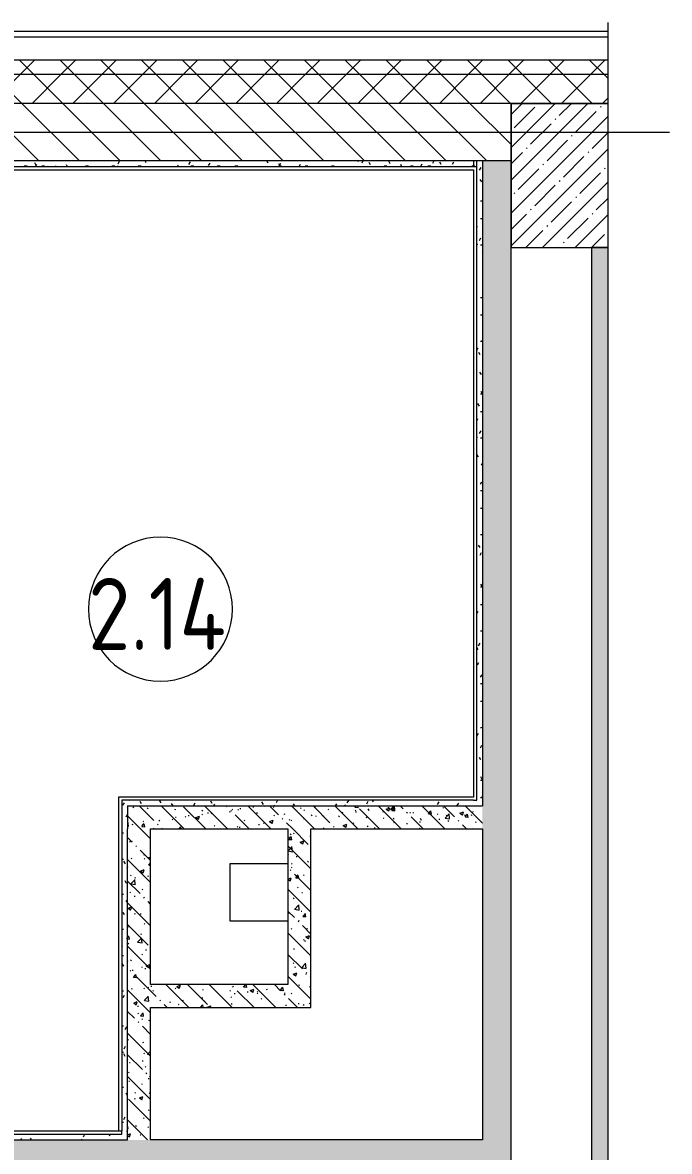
# Model space of a CAD drawing. Header units: millimetres. Extents: x -6228 to 201956, y -8553 to 30426.
# Drawn here: x 179456 to 181702, y 23460 to 27381 of the extents above; entities that cross this region are included whole.
import ezdxf

# ---------------------------------------------------------------- set-up
doc = ezdxf.new("R2010")
doc.units = ezdxf.units.MM
for name, color, linetype, lineweight in [('A-AREA-IDEN', 7, 'Continuous', 9), ('A-DETL-GENF', 7, 'Continuous', 9), ('A-WALL-1', 7, 'Continuous', 9), ('A-WALL-4', 7, 'Continuous', 13), ('I-WALL-5', 7, 'Continuous', 9), ('S-COLS-2', 7, 'Continuous', 9), ('Оси', 7, 'Continuous', 9)]:
    doc.layers.add(name, color=color, linetype=linetype, lineweight=lineweight)
for name, color, linetype, lineweight, true_color in [('A-FLOR-3', 7, 'Continuous', 9, 0xaaaaaa), ('I-WALL-6', 7, 'Continuous', 9, 0x787878), ('I-WALL-7', 9, 'Continuous', 9, 0x808080)]:
    doc.layers.add(name, color=color, linetype=linetype, lineweight=lineweight, true_color=true_color)
doc.styles.add('GOST Common', font='GOST_Common.ttf', dxfattribs={"width": 0.9, "height": 250})
pattern_1 = [(45, (96951.9, 0), (-57.02463, 57.02463), []), (45, (97008.92, 0), (-57.02463, 57.02463), [100.806, -20.161, 3.353, -16.808])]
pattern_2 = [(135, (96951.9, 0), (-75.43415, -75.43415), [106.68, -17.78, 3.556, -17.78]), (135, (96951.9, 75.39), (-75.43415, -75.43415), []), (50, (96951.9, 0), (127.52922, -11.15758), [13.335, -146.685]), (355, (96951.9, 0), (-24.66966, 133.74002), [10.668, -117.348]), (100.451, (96962.52, -0.93), (102.85973, 122.58178), [11.333, -124.663]), (46.184, (96951.9, 35.56), (189.75516, -29.43036), [20.002, -220.027]), (96.636, (96967.7, 33.1), (166.1822, 173.1996), [17, -186.995]), (351.184, (96951.9, 35.56), (166.18393, 173.19757), [16.002, -176.022]), (21, (96969.68, 26.67), (106.13027, -71.58603), [13.335, -146.685]), (326, (96969.68, 26.67), (43.26188, 128.93175), [10.668, -117.348]), (71.451, (96978.52, 20.7), (149.39198, 57.34505), [11.333, -124.663]), (37.5, (96951.896, 0), (2.162228, 59.188357), [3.353, -112.573, 3.353, -115.773, -117.792]), (37.5, (96951.896, 0), (2.162228, 59.188357), [-235.052, 3.353, -114.44]), (7.5, (96951.896, 0), (46.773857, 70.126152), [3.353, -64.567, 3.353, -109.906, -44.894]), (7.5, (96951.896, 0), (46.773857, 70.126152), [-181.178, 3.353, -41.542]), (327.5, (96912.247, 0), (94.91367, -4.010093), [3.353, -41.097, 3.353, -135.331, -184.023]), (327.5, (96912.247, 0), (94.91367, -4.010093), [-183.134, 3.353, -180.67]), (317.5, (96894.47, 0), (103.69057, 17.79882), [3.353, -54.432, 3.353, -88.748, -130.683]), (317.5, (96894.47, 0), (103.69057, 17.79882), [-149.885, 3.353, -127.33])]
pattern_3 = [(45, (96951.9, 0), (-70.71068, 70.71068), []), (135, (96951.9, 0), (-70.71068, -70.71068), [])]
pattern_4 = [(0, (96951.896, 0), (121.92, 30.48), [10.058, -81.382, 10.058, -81.382, -487.68]), (0, (96951.896, 0), (121.92, 30.48), [-182.88, 10.058, -172.822, 10.058, -81.382, -213.36]), (0, (96951.896, 0), (121.92, 30.48), [-457.2, 10.058, -50.902, 10.058, -142.342]), (120, (96997.616, 15.24), (-87.356454, 90.345817), [10.058, -81.382, 10.058, -81.382, -487.68]), (120, (96997.616, 15.24), (-87.356454, 90.345817), [-182.88, 10.058, -172.822, 10.058, -81.382, -213.36]), (120, (96997.616, 15.24), (-87.356454, 90.345817), [-457.2, 10.058, -50.902, 10.058, -142.342]), (240, (97012.856, 76.2), (-34.563546, -120.825817), [10.058, -81.382, 10.058, -81.382, -487.68]), (240, (97012.856, 76.2), (-34.563546, -120.825817), [-182.88, 10.058, -172.822, 10.058, -81.382, -213.36]), (240, (97012.856, 76.2), (-34.563546, -120.825817), [-457.2, 10.058, -50.902, 10.058, -142.342])]

# ---------------------------------------------------------------- blocks, each defined once
blk = doc.blocks.new('DET_L_Линия разрыва - М100-30654842-План зашивки приборов отопления в осях 1 этажа 12-23')
at = {"layer": 'A-DETL-GENF'}
blk.add_line((24079.7, 0), (12339.9, 0), dxfattribs=at)
blk = doc.blocks.new('Марка_Помещения - Номер-25198446-План зашивки приборов отопления в осях 1 этажа 12-23')
at = {"layer": 'A-AREA-IDEN'}
for start, end in [(360, 180), (180, 360)]:
    blk.add_arc((0, 0), 2.5, start, end, dxfattribs=at)

msp = doc.modelspace()

# ---------------------------------------------------------------- hatches: boundary and pattern name
at = {"layer": 'A-WALL-1'}
h = msp.add_hatch(dxfattribs=at)
h.set_pattern_fill('FP_161', color=256, style=0, pattern_type=2)
h.set_pattern_definition(pattern_3)
h.paths.add_polyline_path([(181487.6, 27200), (181487.6, 27250), (177301.9, 27250), (177301.9, 27200), (180408.7, 27200)])
h.paths.add_polyline_path([(174801.9, 27200), (174801.9, 27250), (173291.9, 27250), (173291.9, 27200), (174584, 27200)])
h.paths.add_polyline_path([(171191.9, 27200), (171191.9, 27250), (165811.9, 27250), (165811.9, 27200), (170215.5, 27200)])
h.paths.add_polyline_path([(164911.9, 27200), (164911.9, 27250), (163111.9, 27250), (163111.9, 27200), (164390.9, 27200)])
h.paths.add_polyline_path([(161478.5, 27200), (162211.9, 27200), (162211.9, 27250), (161131.9, 27250), (161131.9, 27200)])
h.paths.add_polyline_path([(157707.1, 27200), (157991.9, 27200), (157991.9, 27250), (156811.9, 27250), (156811.9, 27200), (157110.1, 27200)])
h.paths.add_polyline_path([(154111.9, 27200), (154111.9, 27250), (152861.8, 27250), (152861.8, 27200), (153469.6, 27200)])
h.paths.add_polyline_path([(151961.8, 27200), (151961.8, 27250), (150812.1, 27250), (150812.1, 27200), (151285.4, 27200)])
h.paths.add_polyline_path([(147712.1, 27200), (147712.1, 27250), (146612.2, 27250), (146612.2, 27200), (147645, 27200)])
h.paths.add_polyline_path([(145712.2, 27200), (145712.2, 27250), (144458.9, 27250), (144458.9, 27200), (145642.8, 27200)])
h.paths.add_polyline_path([(141358.9, 27200), (141358.9, 27250), (138961.9, 27250), (138961.9, 27200), (141092.2, 27200)])
h = msp.add_hatch(dxfattribs=at)
h.set_pattern_fill('FP_161', color=256, style=0, pattern_type=2)
h.set_pattern_definition(pattern_3)
h.paths.add_polyline_path([(181487.6, 27100), (181487.6, 27200), (177301.9, 27200), (177301.9, 27100), (181151.9, 27100)])
h.paths.add_polyline_path([(174201.9, 27100), (174801.9, 27100), (174801.9, 27200), (173291.9, 27200), (173291.9, 27100), (173855.9, 27100)])
h.paths.add_polyline_path([(170991.9, 27100), (171191.9, 27100), (171191.9, 27200), (165811.9, 27200), (165811.9, 27100), (170491.9, 27100)])
h.paths.add_polyline_path([(163711.9, 27100), (164911.9, 27100), (164911.9, 27200), (163111.9, 27200), (163111.9, 27100), (163662.8, 27100)])
h.paths.add_polyline_path([(162211.9, 27100), (162211.9, 27200), (161131.9, 27200), (161131.9, 27100), (161907.1, 27100)])
h.paths.add_polyline_path([(157707.1, 27100), (157991.9, 27100), (157991.9, 27200), (156811.9, 27200), (156811.9, 27100), (157110.1, 27100)])
h.paths.add_polyline_path([(154111.9, 27100), (154111.9, 27200), (152861.8, 27200), (152861.8, 27100), (153469.6, 27100)])
h.paths.add_polyline_path([(151961.8, 27100), (151961.8, 27200), (150812.1, 27200), (150812.1, 27100), (151285.4, 27100)])
h.paths.add_polyline_path([(146612.2, 27100), (147712.1, 27100), (147712.1, 27200), (146612.2, 27200)])
h.paths.add_polyline_path([(145642.8, 27100), (145712.2, 27100), (145712.2, 27200), (144458.9, 27200), (144458.9, 27100), (145460.7, 27100)])
h.paths.add_polyline_path([(141358.9, 27100), (141358.9, 27200), (139011.9, 27200), (139011.9, 27100), (141092.2, 27100)])
at = {"layer": 'I-WALL-5'}
h = msp.add_hatch(dxfattribs=at)
h.set_pattern_fill('FP_159', color=256, style=0, pattern_type=2)
h.set_pattern_definition([(135, (96951.9, 0), (-70.71068, -70.71068), [])])
h.paths.add_polyline_path([(181021.6, 26900), (181151.9, 26900), (181151.9, 27100), (178101.9, 27100), (178101.9, 26900), (180408.7, 26900)])
h.paths.add_polyline_path([(177301.9, 26900), (177601.9, 26900), (177601.9, 27100), (177301.9, 27100), (177301.9, 26971.5)])
h.paths.add_polyline_path([(174641.9, 26900), (174801.9, 26900), (174801.9, 27100), (174201.9, 27100), (174201.9, 26900), (174621.9, 26900)])
h.paths.add_polyline_path([(173491.9, 26900), (173701.9, 26900), (173701.9, 27100), (173291.9, 27100), (173291.9, 26900), (173309.9, 26900)])
h.paths.add_polyline_path([(171125.6, 26900), (171191.9, 26900), (171191.9, 27100), (170991.9, 27100), (170991.9, 26900)])
h.paths.add_polyline_path([(170397.6, 26900), (170491.9, 26900), (170491.9, 27100), (167761.9, 27100), (167761.9, 26900), (170215.5, 26900)])
h.paths.add_polyline_path([(166939.2, 26900), (167261.9, 26900), (167261.9, 27100), (165811.9, 27100), (165811.9, 26900), (166575.1, 26900)])
h.paths.add_polyline_path([(164026.8, 26900), (164911.9, 26900), (164911.9, 27100), (163711.9, 27100), (163711.9, 26900), (163740.9, 26900)])
h.paths.add_polyline_path([(161478.5, 26900), (162211.9, 26900), (162211.9, 27100), (161111.9, 27100), (161111.9, 26900), (161416.7, 26900)])
h.paths.add_polyline_path([(157732.9, 26900), (158011.9, 26900), (158011.9, 27100), (156811.9, 27100), (156811.9, 26900), (157731.9, 26900)])
h.paths.add_polyline_path([(153833.7, 26900), (154111.9, 26900), (154111.9, 27100), (152861.8, 27100), (152861.8, 26900), (153651.7, 26900)])
h.paths.add_polyline_path([(151649.4, 26900), (151961.8, 26900), (151961.8, 27100), (150812.1, 27100), (150812.1, 26900), (151285.4, 26900)])
h.paths.add_polyline_path([(147712.1, 26900), (147712.1, 27100), (147316.7, 27100), (147316.7, 26900), (147645, 26900)])
h = msp.add_hatch(dxfattribs=at)
h.set_pattern_fill('FP_157', color=256, style=0, pattern_type=2)
h.set_pattern_definition(pattern_1)
h.paths.add_polyline_path([(181431.9, 15313.1), (181651.9, 15423.1), (181651.9, 15530), (181431.9, 15530), (181431.9, 15390.1)])
h.paths.add_polyline_path([(181487.6, 18570), (181487.6, 18600), (181431.9, 18600), (181431.9, 18570)])
h.paths.add_polyline_path([(181431.9, 19100), (181487.6, 19100), (181487.6, 22700), (181431.9, 22700), (181431.9, 20022.7)])
h.paths.add_polyline_path([(181431.9, 23200), (181487.6, 23200), (181487.6, 26600), (181431.9, 26600), (181431.9, 23497.1)])
at = {"layer": 'I-WALL-6'}
h = msp.add_hatch(dxfattribs=at)
h.set_pattern_fill('FP_165', color=256, style=0, pattern_type=2)
h.set_pattern_definition(pattern_2)
h.paths.add_polyline_path([(181136.8, 18800), (181151.9, 18800), (181151.9, 26900), (181052.6, 26900), (181052.6, 18800)])
h = msp.add_hatch(dxfattribs=at)
h.set_pattern_fill('FP_165', color=256, style=0, pattern_type=2)
h.set_pattern_definition(pattern_2)
h.paths.add_polyline_path([(180457, 24580), (181052.6, 24580), (181052.6, 24660), (179820.4, 24660), (179820.4, 24580), (180408.7, 24580)])
h = msp.add_hatch(dxfattribs=at)
h.set_pattern_fill('FP_165', color=256, style=0, pattern_type=2)
h.set_pattern_definition(pattern_2)
h.paths.add_polyline_path([(179900.4, 23500), (179900.4, 24580), (179820.4, 24580), (179820.4, 23500)])
h = msp.add_hatch(dxfattribs=at)
h.set_pattern_fill('FP_165', color=256, style=0, pattern_type=2)
h.set_pattern_definition(pattern_2)
h.paths.add_polyline_path([(180377, 24040), (180457, 24040), (180457, 24580), (180377, 24580), (180377, 24076.2)])
h = msp.add_hatch(dxfattribs=at)
h.set_pattern_fill('FP_165', color=256, style=0, pattern_type=2)
h.set_pattern_definition(pattern_2)
h.paths.add_polyline_path([(180457, 23960), (180457, 24040), (179900.4, 24040), (179900.4, 23960), (180408.7, 23960)])
h = msp.add_hatch(dxfattribs=at)
h.set_pattern_fill('FP_165', color=256, style=0, pattern_type=2)
h.set_pattern_definition(pattern_2)
h.paths.add_polyline_path([(181052.6, 23420), (181052.6, 23500), (178101.9, 23500), (178101.9, 23420), (181032.6, 23420)])
at = {"layer": 'I-WALL-7'}
h = msp.add_hatch(dxfattribs=at)
h.set_pattern_fill('FP_186', color=256, style=0, pattern_type=2)
h.set_pattern_definition(pattern_4)
h.paths.add_polyline_path([(181032.6, 26880), (181032.6, 26900), (178376.9, 26900), (178376.9, 26880), (180408.7, 26880)])
h = msp.add_hatch(dxfattribs=at)
h.set_pattern_fill('FP_186', color=256, style=0, pattern_type=2)
h.set_pattern_definition(pattern_4)
h.paths.add_polyline_path([(181032.6, 24660), (181052.6, 24660), (181052.6, 26900), (181032.6, 26900), (181032.6, 24680)])
h = msp.add_hatch(dxfattribs=at)
h.set_pattern_fill('FP_186', color=256, style=0, pattern_type=2)
h.set_pattern_definition(pattern_4)
h.paths.add_polyline_path([(179800.4, 23520), (179820.4, 23520), (179820.4, 24680), (179800.4, 24680), (179800.4, 23531)])
h = msp.add_hatch(dxfattribs=at)
h.set_pattern_fill('FP_186', color=256, style=0, pattern_type=2)
h.set_pattern_definition(pattern_4)
h.paths.add_polyline_path([(181032.6, 24660), (181032.6, 24680), (179820.4, 24680), (179820.4, 24660), (180408.7, 24660)])
h = msp.add_hatch(dxfattribs=at)
h.set_pattern_fill('FP_186', color=256, style=0, pattern_type=2)
h.set_pattern_definition(pattern_4)
h.paths.add_polyline_path([(179680.6, 23500), (179820.4, 23500), (179820.4, 23520), (178121.9, 23520), (178121.9, 23500), (178952.5, 23500)])
at = {"layer": 'S-COLS-2'}
h = msp.add_hatch(dxfattribs=at)
h.set_pattern_fill('FP_157', color=256, style=0, pattern_type=2)
h.set_pattern_definition(pattern_1)
h.paths.add_polyline_path([(181151.9, 26600), (181487.6, 26600), (181487.6, 27100), (181151.9, 27100), (181151.9, 26900)])

# ---------------------------------------------------------------- linework, layer by layer
at = {"layer": 'A-FLOR-3'}
for p, q in [((180177, 24459.9), (180377, 24459.9)), ((180177, 24259.9), (180177, 24459.9)), ((180377, 24259.9), (180177, 24259.9))]:
    msp.add_line(p, q, dxfattribs=at)
at = {"layer": 'A-WALL-1'}
for p, q in [((181487.6, 27350), (173291.9, 27350)), ((181151.9, 27100), (181487.6, 27100))]:
    msp.add_line(p, q, dxfattribs=at)
at = {"layer": 'A-WALL-4'}
for p, q in [((181487.6, 27330), (177301.9, 27330)), ((181487.6, 27250), (177301.9, 27250)), ((181487.6, 27200), (177301.9, 27200)), ((181151.9, 27100), (178101.9, 27100)), ((181151.9, 26900), (178376.9, 26900)), ((181032.6, 24680), (181032.6, 26900)), ((181052.6, 26900), (181052.6, 24660)), ((181021.6, 24680), (181032.6, 24680)), ((179820.4, 24660), (181052.6, 24660)), ((179820.4, 23500), (179820.4, 24580)), ((179800.4, 23520), (179800.4, 23531)), ((178101.9, 23500), (179820.4, 23500)), ((178121.9, 23520), (179800.4, 23520))]:
    msp.add_line(p, q, dxfattribs=at)
at = {"layer": 'I-WALL-5'}
for p, q in [((181151.9, 26900), (181151.9, 27100)), ((181021.6, 26900), (181021.6, 26880)), ((181152.6, 26900), (181151.9, 26900)), ((181152.6, 23200), (181152.6, 26900)), ((181032.6, 26880), (178351.9, 26880)), ((178382.9, 26869), (181021.6, 26869)), ((181021.6, 26869), (181021.6, 24691)), ((181431.9, 26600), (181431.9, 23200)), ((181487.6, 26600), (181431.9, 26600)), ((179789.4, 24691), (179789.4, 23531)), ((181021.6, 24691), (179789.4, 24691)), ((179800.4, 24680), (179800.4, 23531)), ((181021.6, 24680), (179800.4, 24680)), ((179820.4, 24660), (179820.4, 24580)), ((179900.4, 24580), (180377, 24580)), ((179900.4, 24040), (179900.4, 24580)), ((180377, 24580), (180377, 24040)), ((180457, 24580), (181052.6, 24580)), ((180457, 23960), (180457, 24580)), ((181052.6, 24580), (181052.6, 23500)), ((180377, 24040), (179900.4, 24040)), ((179900.4, 23500), (179900.4, 23960)), ((179900.4, 23960), (180457, 23960)), ((178132.9, 23531), (179800.4, 23531)), ((181052.6, 23500), (179900.4, 23500))]:
    msp.add_line(p, q, dxfattribs=at)
at = {"layer": 'S-COLS-2'}
for p, q in [((181487.6, 27100), (181151.9, 27100)), ((181151.9, 27100), (181151.9, 26900)), ((181151.9, 26900), (181151.9, 26600)), ((181151.9, 26600), (181487.6, 26600))]:
    msp.add_line(p, q, dxfattribs=at)
at = {"layer": 'Оси'}
msp.add_line((179201.9, 27000), (181701.9, 27000), dxfattribs=at)

# ---------------------------------------------------------------- block references
at = {"layer": 'A-AREA-IDEN', "xscale": 99.99999999999993, "yscale": 99.99999999999993, "zscale": 99.99999999999993}
msp.add_blockref('Марка_Помещения - Номер-25198446-План зашивки приборов отопления в осях 1 этажа 12-23', (179934.5, 25343.4), dxfattribs=at)
at = {"layer": 'A-DETL-GENF', "rotation": 90.00000000000031}
msp.add_blockref('DET_L_Линия разрыва - М100-30654842-План зашивки приборов отопления в осях 1 этажа 12-23', (181487.6, 3301.1), dxfattribs=at)

# ---------------------------------------------------------------- texts
at = {"layer": 'A-AREA-IDEN', "insert": (179683.6, 25451.9), "char_height": 250, "width": 627.721, "attachment_point": 1, "style": 'GOST Common'}
msp.add_mtext('2.14', dxfattribs=at)

doc.saveas('drawing.dxf')
